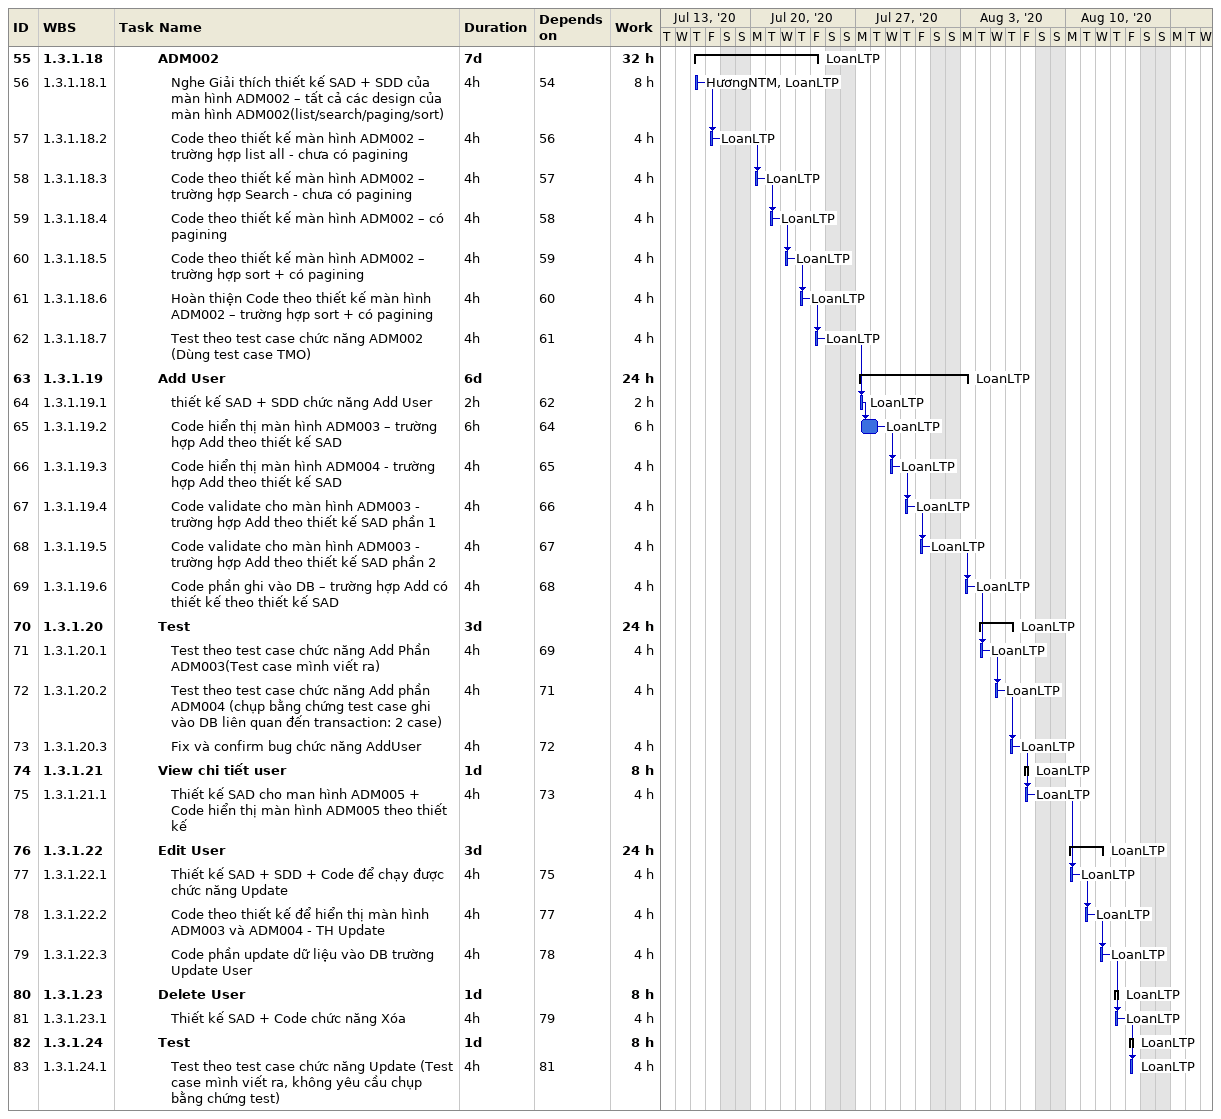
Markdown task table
| ID | WBS | Task | Duration | Start | Finish | Predecessors | Resources | Work (h) |
|---|---|---|---|---|---|---|---|---|
| 55 | 1.3.1.18 | **ADM002** | 7d | 2020-07-16 | 2020-07-24 |  | LoanLTP | 32 |
| 56 | 1.3.1.18.1 | Nghe Giải thích thiết kế SAD + SDD của màn hình ADM002 – tất cả các design của màn hình ADM002(list/search/paging/sort) | 4h | 2020-07-16 | 2020-07-16 | 54 | HươngNTM, LoanLTP | 8 |
| 57 | 1.3.1.18.2 | Code theo thiết kế màn hình ADM002 – trường hợp list all - chưa có pagining | 4h | 2020-07-17 | 2020-07-17 | 56 | LoanLTP | 4 |
| 58 | 1.3.1.18.3 | Code theo thiết kế màn hình ADM002 – trường hợp Search - chưa có pagining | 4h | 2020-07-20 | 2020-07-20 | 57 | LoanLTP | 4 |
| 59 | 1.3.1.18.4 | Code theo thiết kế màn hình ADM002 – có pagining | 4h | 2020-07-21 | 2020-07-21 | 58 | LoanLTP | 4 |
| 60 | 1.3.1.18.5 | Code theo thiết kế màn hình ADM002 – trường hợp sort + có pagining | 4h | 2020-07-22 | 2020-07-22 | 59 | LoanLTP | 4 |
| 61 | 1.3.1.18.6 | Hoàn thiện Code theo thiết kế màn hình ADM002 – trường hợp sort + có pagining | 4h | 2020-07-23 | 2020-07-23 | 60 | LoanLTP | 4 |
| 62 | 1.3.1.18.7 | Test theo test case chức năng ADM002 (Dùng test case TMO) | 4h | 2020-07-24 | 2020-07-24 | 61 | LoanLTP | 4 |
| 63 | 1.3.1.19 | **Add User** | 6d | 2020-07-27 | 2020-08-03 |  | LoanLTP | 24 |
| 64 | 1.3.1.19.1 | thiết kế SAD + SDD chức năng Add User | 2h | 2020-07-27 | 2020-07-27 | 62 | LoanLTP | 2 |
| 65 | 1.3.1.19.2 | Code hiển thị màn hình ADM003 – trường hợp Add theo thiết kế SAD | 6h | 2020-07-27 | 2020-07-28 | 64 | LoanLTP | 6 |
| 66 | 1.3.1.19.3 | Code hiển thị màn hình ADM004 - trường hợp Add theo thiết kế SAD | 4h | 2020-07-29 | 2020-07-29 | 65 | LoanLTP | 4 |
| 67 | 1.3.1.19.4 | Code validate cho màn hình ADM003 - trường hợp Add theo thiết kế SAD phần 1 | 4h | 2020-07-30 | 2020-07-30 | 66 | LoanLTP | 4 |
| 68 | 1.3.1.19.5 | Code validate cho màn hình ADM003 - trường hợp Add theo thiết kế SAD phần 2 | 4h | 2020-07-31 | 2020-07-31 | 67 | LoanLTP | 4 |
| 69 | 1.3.1.19.6 | Code phần ghi vào DB – trường hợp Add có thiết kế theo thiết kế SAD | 4h | 2020-08-03 | 2020-08-03 | 68 | LoanLTP | 4 |
| 70 | 1.3.1.20 | **Test** | 3d | 2020-08-04 | 2020-08-06 |  | LoanLTP | 24 |
| 71 | 1.3.1.20.1 | Test theo test case chức năng Add Phần ADM003(Test case mình viết ra) | 4h | 2020-08-04 | 2020-08-04 | 69 | LoanLTP | 4 |
| 72 | 1.3.1.20.2 | Test theo test case chức năng Add phần ADM004 (chụp bằng chứng test case ghi vào DB liên quan đến transaction: 2 case) | 4h | 2020-08-05 | 2020-08-05 | 71 | LoanLTP | 4 |
| 73 | 1.3.1.20.3 | Fix và confirm bug chức năng AddUser | 4h | 2020-08-06 | 2020-08-06 | 72 | LoanLTP | 4 |
| 74 | 1.3.1.21 | **View chi tiết user** | 1d | 2020-08-07 | 2020-08-07 |  | LoanLTP | 8 |
| 75 | 1.3.1.21.1 | Thiết kế SAD cho man hình ADM005 + Code hiển thị màn hình ADM005 theo thiết kế | 4h | 2020-08-07 | 2020-08-07 | 73 | LoanLTP | 4 |
| 76 | 1.3.1.22 | **Edit User** | 3d | 2020-08-10 | 2020-08-12 |  | LoanLTP | 24 |
| 77 | 1.3.1.22.1 | Thiết kế SAD + SDD + Code để chạy được chức năng Update | 4h | 2020-08-10 | 2020-08-10 | 75 | LoanLTP | 4 |
| 78 | 1.3.1.22.2 | Code theo thiết kế để hiển thị màn hình ADM003 và ADM004 - TH Update | 4h | 2020-08-11 | 2020-08-11 | 77 | LoanLTP | 4 |
| 79 | 1.3.1.22.3 | Code phần update dữ liệu vào DB trường Update User | 4h | 2020-08-12 | 2020-08-12 | 78 | LoanLTP | 4 |
| 80 | 1.3.1.23 | **Delete User** | 1d | 2020-08-13 | 2020-08-13 |  | LoanLTP | 8 |
| 81 | 1.3.1.23.1 | Thiết kế SAD + Code chức năng Xóa | 4h | 2020-08-13 | 2020-08-13 | 79 | LoanLTP | 4 |
| 82 | 1.3.1.24 | **Test** | 1d | 2020-08-14 | 2020-08-14 |  | LoanLTP | 8 |
| 83 | 1.3.1.24.1 | Test theo test case chức năng Update (Test case mình viết ra, không yêu cầu chụp bằng chứng test) | 4h | 2020-08-14 | 2020-08-14 | 81 | LoanLTP | 4 |
